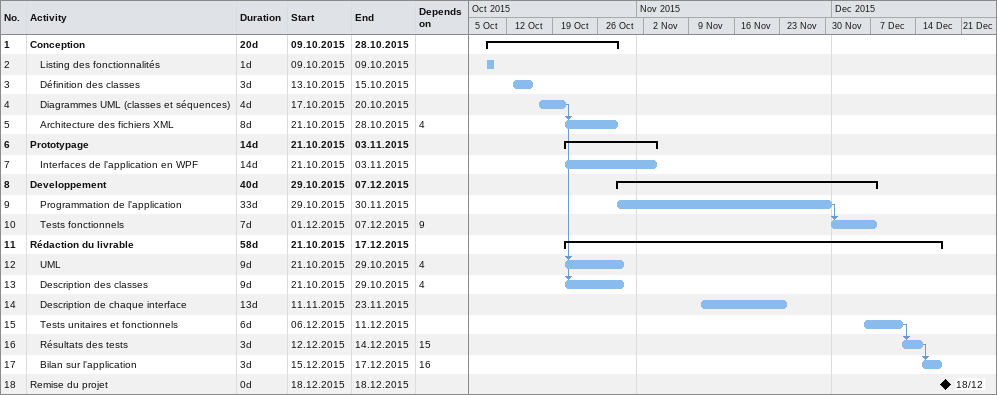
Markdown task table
| ID | Level | Task | Duration | Start | Finish | Predecessors |
|---|---|---|---|---|---|---|
| 1 | 1 | **Conception** | 20d | 2015-10-09 | 2015-10-28 |  |
| 2 | 2 | Listing des fonctionnalités | 1d | 2015-10-09 | 2015-10-09 |  |
| 3 | 2 | Définition des classes | 3d | 2015-10-13 | 2015-10-15 |  |
| 4 | 2 | Diagrammes UML (classes et séquences) | 4d | 2015-10-17 | 2015-10-20 |  |
| 5 | 2 | Architecture des fichiers XML | 8d | 2015-10-21 | 2015-10-28 | 4 |
| 6 | 1 | **Prototypage** | 14d | 2015-10-21 | 2015-11-03 |  |
| 7 | 2 | Interfaces de l'application en WPF | 14d | 2015-10-21 | 2015-11-03 |  |
| 8 | 1 | **Developpement** | 40d | 2015-10-29 | 2015-12-07 |  |
| 9 | 2 | Programmation de l'application | 33d | 2015-10-29 | 2015-11-30 |  |
| 10 | 2 | Tests fonctionnels | 7d | 2015-12-01 | 2015-12-07 | 9 |
| 11 | 1 | **Rédaction du livrable** | 58d | 2015-10-21 | 2015-12-17 |  |
| 12 | 2 | UML | 9d | 2015-10-21 | 2015-10-29 | 4 |
| 13 | 2 | Description des classes | 9d | 2015-10-21 | 2015-10-29 | 4 |
| 14 | 2 | Description de chaque interface | 13d | 2015-11-11 | 2015-11-23 |  |
| 15 | 2 | Tests unitaires et fonctionnels | 6d | 2015-12-06 | 2015-12-11 |  |
| 16 | 2 | Résultats des tests | 3d | 2015-12-12 | 2015-12-14 | 15 |
| 17 | 2 | Bilan sur l'application | 3d | 2015-12-15 | 2015-12-17 | 16 |
| 18 | 1 | Remise du projet | 0d | 2015-12-18 | 2015-12-18 |  |
